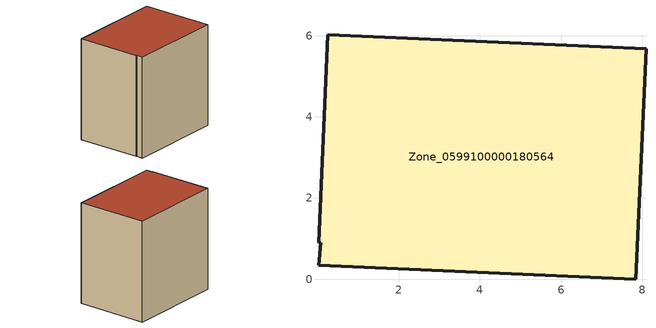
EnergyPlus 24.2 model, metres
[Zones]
Zone_0599100000180564
 floor ground (C_G): 0.08,0.89 0.03,0.9 0.25,6.02 8.09,5.68 7.84,0 0.03,0.34 z1.52
 wall outside (C_F): 7.84,0 8.09,5.68 0.25,6.02 0.03,0.9 0.08,0.89 0.03,0.34 7.84,0 z1.52:9.59
 roof outside (C_R): 0.08,0.89 0.03,0.34 7.84,0 8.09,5.68 0.25,6.02 0.03,0.9 z9.59
[BUILDING]
Pand.0599100000180564: North Axis=0; Terrain=City; Loads Convergence Tolerance Value=0.04; Temperature Convergence Tolerance Value=0.4; Solar Distribution=FullExterior; Maximum Number of Warmup Days=25; Minimum Number of Warmup Days=1
[Site:Location]
Rotterdam.The.Hague.AP_ZH_NLD Design_Conditions: Latitude=51.96; Longitude=4.45; Time Zone=1; Elevation=-4.5
[SITE:GROUNDTEMPERATURE:BUILDINGSURFACE]
18, 18, 18, 18, 18, 18, 18, 18, 18, 18, 18, 18
[MATERIAL] Thermal Absorptance=0.9; Solar Absorptance=0.7; Visible Absorptance=0.7
Name | Roughness | Thickness | Conductivity | Density | Specific Heat
G.TI.1946-1964 | MediumSmooth | 0.15 | 1 | 540 | 1210
F.TI.1946-1964 | Rough | 0.3 | 0.857143 | 1920 | 840
R.TI.1946-1964 | MediumRough | 0.2 | 0.277778 | 1500 | 1000
[CONSTRUCTION]
C_G: G.TI.1946-1964
C_F: F.TI.1946-1964
C_R: R.TI.1946-1964
[ZONE]
Zone_0599100000180564: Type=1; Multiplier=1; Ceiling Height=Autocalculate; Volume=Autocalculate; Floor Area=autocalculate; Part of Total Floor Area=Yes
[ZONEINFILTRATION:DESIGNFLOWRATE]
Infil_Zone_0599100000180564: Zone or ZoneList or Space or SpaceList=Zone_0599100000180564; Schedule=AlwaysOn; Design Flow Rate Calculation Method=Flow/Area; Flow Rate per Floor Area=0.003; Constant Term Coefficient=1; Temperature Term Coefficient=0; Velocity Term Coefficient=0; Velocity Squared Term Coefficient=0
[HVACTEMPLATE:ZONE:IDEALLOADSAIRSYSTEM]
Zone_0599100000180564: Maximum Heating Supply Air Temperature=50; Minimum Cooling Supply Air Temperature=13; Maximum Heating Supply Air Humidity Ratio=0.0156; Minimum Cooling Supply Air Humidity Ratio=0.0077; Heating Limit=NoLimit; Cooling Limit=NoLimit; Dehumidification Control Type=ConstantSensibleHeatRatio; Cooling Sensible Heat Ratio=0.7; Dehumidification Setpoint=60; Humidification Control Type=None; Humidification Setpoint=30; Outdoor Air Method=None; Outdoor Air Flow Rate per Person=0.00944; Outdoor Air Flow Rate per Zone Floor Area=0; Outdoor Air Flow Rate per Zone=0; Demand Controlled Ventilation Type=None; Outdoor Air Economizer Type=NoEconomizer; Heat Recovery Type=None; Sensible Heat Recovery Effectiveness=0.7; Latent Heat Recovery Effectiveness=0.65
[ZONECONTROL:THERMOSTAT]
ThermostatControl_Zone_0599100000180564: Zone or ZoneList=Zone_0599100000180564; Control Type Schedule=DualSetpointControlType; Control 1=Thermostat_Zone_0599100000180564; Temperature Difference Between Cutout And Setpoint=0
[THERMOSTATSETPOINT:DUALSETPOINT]
Thermostat_Zone_0599100000180564: Heating Setpoint Temperature Schedule=HeatingSetpoint_Zone_0599100000180564; Cooling Setpoint Temperature Schedule=CoolingSetpoint_Zone_0599100000180564
[SCHEDULE:COMPACT]
HeatingSetpoint_Zone_0599100000180564: Through: 12/31, For: AllDays, Until: 24:00, 21
CoolingSetpoint_Zone_0599100000180564: Through: 12/31, For: AllDays, Until: 24:00, 24
DualSetpointControlType: Through: 12/31, For: AllDays, Until: 24:00, 4
AlwaysOn: Through: 12/31, For: AllDays, Until: 24:00, 1
